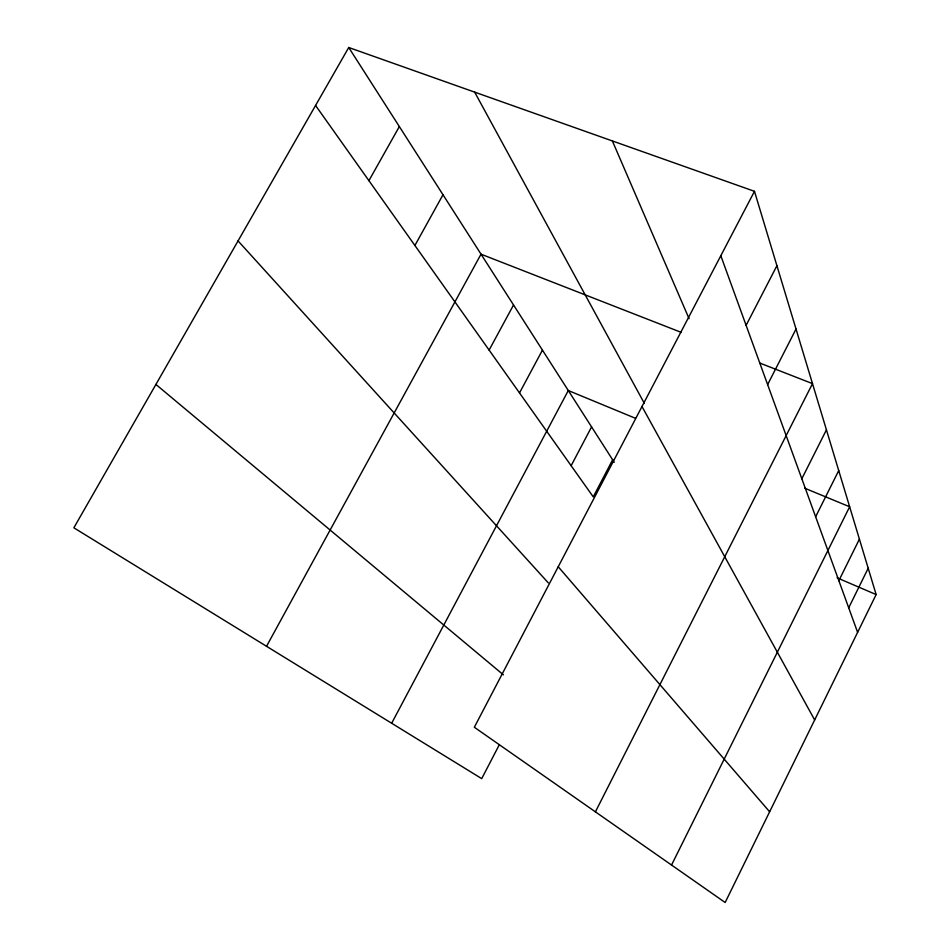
<?xml version="1.0" encoding="UTF-8"?>
<svg xmlns="http://www.w3.org/2000/svg" width="950" height="950" viewBox="0 0 950 950"><rect width="100%" height="100%" fill="white"/><g stroke="black" fill="none" stroke-linecap="round" stroke-linejoin="round"><path stroke-width="1.43" d="M754.478 191.318L876.137 594.569L725.159 902.5L474.335 727.249L754.478 191.318L348.733 47.5L73.862 527.808L481.709 778.632L499.367 744.634M848.706 607.822L868.193 568.242M838.85 580.699L859.406 539.137M671.543 865.034L849.644 506.777L804.733 488.217M815.634 516.776L838.731 470.582M801.824 478.753L826.441 429.839M595.413 811.846L812.499 383.634L759.964 363.114M767.624 384.596L796.029 329.044M746.106 325.363L776.922 265.703M612.631 459.8L593.251 496.874L315.566 105.462M571.14 465.702L591.577 426.894M391.661 723.259L568.29 390.533L635.479 418.297M519.508 392.932L542.438 350.134M489.119 350.099L513.534 304.974M266.534 646.297L481.021 254.184L681.281 332.393M414.901 245.468L442.997 194.762M368.921 180.654L399.344 126.564M837.092 577.814L876.137 594.569M155.907 384.441L503.417 674.856M238.058 240.908L548.293 582.861M558.22 566.758L769.631 811.787M348.733 47.5L614.234 462.294M641.986 406.517L814.661 719.946M474.668 92.138L644.337 403.358M612.37 140.944L689.071 318.678M720.812 255.716L857.613 632.344"/></g></svg>
